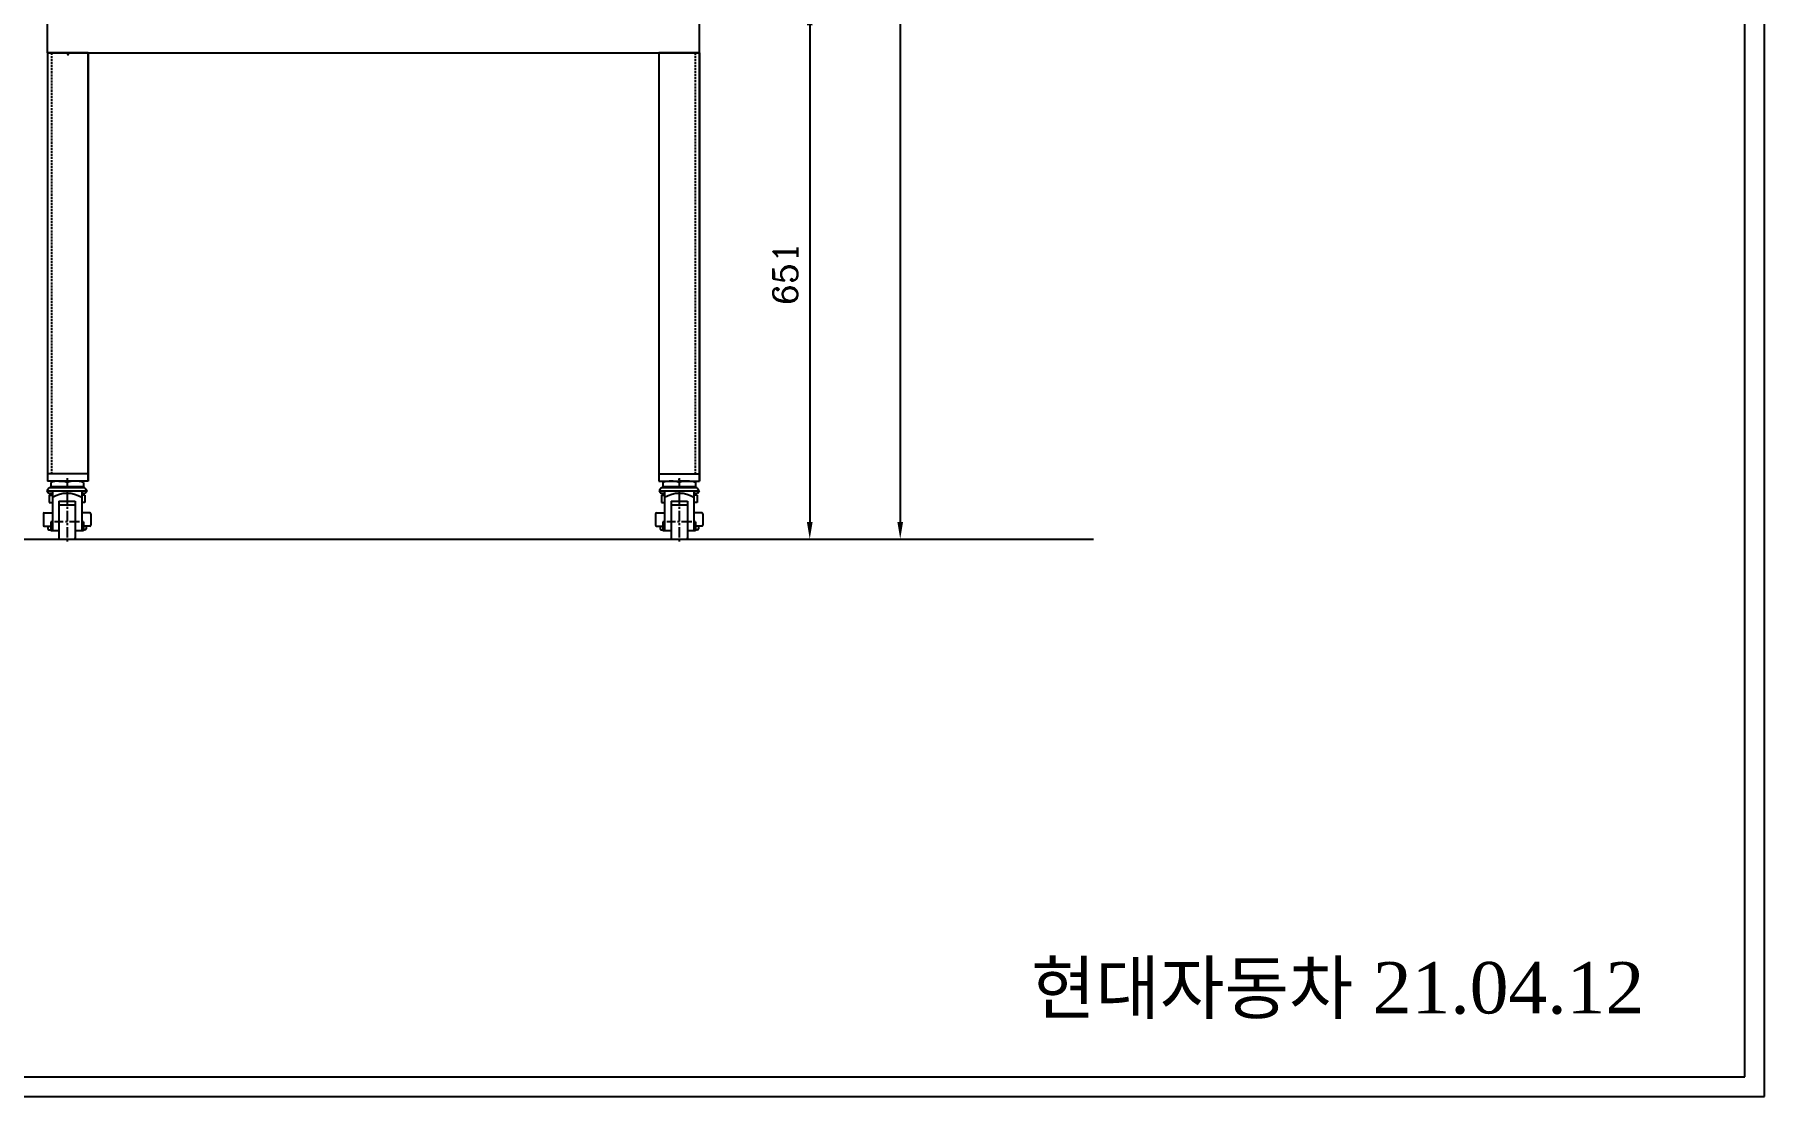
# Model space of a CAD drawing. Extents: x 109308 to 114204, y 60901 to 64142.
# Drawn here: x 111663 to 113785, y 60901 to 62203 of the extents above; entities that cross this region are included whole.
import ezdxf

# ---------------------------------------------------------------- set-up
doc = ezdxf.new("R2010")
doc.units = 0
doc.header["$LTSCALE"] = 10
doc.header["$MEASUREMENT"] = 0
doc.linetypes.add('CENTER', pattern=[2, 1.25, -0.25, 0.25, -0.25])
doc.linetypes.add('HIDDEN', pattern=[0.375, 0.25, -0.125])
doc.layers.get('0').update_dxf_attribs({"linetype": 'CONTINUOUS'})
doc.layers.get('DEFPOINTS').update_dxf_attribs({"linetype": 'CONTINUOUS'})
for name, color, linetype in [('BOM-UDEF', 3, 'CONTINUOUS'), ('FOOTMASTER', 3, 'CONTINUOUS'), ('HL', 2, 'HIDDEN')]:
    doc.layers.add(name, color=color, linetype=linetype)
doc.styles.add('RO', font='romans.shx')
doc.styles.get("Standard").update_dxf_attribs({"font": 'romanc.shx', "bigfont": 'whgtxt.shx'})
doc.dimstyles.new('삼한진공', dxfattribs={"dimscale": 0, "dimtxt": 2.5, "dimasz": 2.5, "dimexe": 1, "dimexo": 1, "dimgap": 1, "dimtad": 1, "dimtoh": 1, "dimdec": 4, "dimtxsty": 'RO', "dimcen": 0, "dimclrd": 2, "dimclre": 2, "dimclrt": 3, "dimazin": 3, "dimtp": 0.3, "dimtfac": 0.5, "dimtdec": 4, "dimtofl": 0, "dimtmove": 0, "dimatfit": 3, "dimtolj": 2})

# ---------------------------------------------------------------- blocks, each defined once
blk = doc.blocks.new('*D14')
at = {"color": 2}
for p, q in [((112494.1, 62235.4), (112629.2, 62235.4)), ((112614.2, 62214.4), (112614.2, 61605.4)), ((112479.1, 61584.4), (112629.2, 61584.4))]:
    blk.add_line(p, q, dxfattribs=at)
for points in [[(112610.7, 62214.4), (112617.7, 62214.4), (112614.2, 62235.4)], [(112610.7, 61605.4), (112617.7, 61605.4), (112614.2, 61584.4)]]:
    blk.add_solid(points, dxfattribs=at)
at = {"layer": 'DEFPOINTS', "color": 0}
for p in [(112479.1, 62235.4), (112464.1, 61584.4), (112614.2, 61584.4)]:
    blk.add_point(p, dxfattribs=at)
at = {"color": 3, "insert": (112584.2, 61909.9), "char_height": 30, "attachment_point": 5, "rotation": 90}
blk.add_mtext('\\A2;651', dxfattribs=at)
blk = doc.blocks.new('*D15')
at = {"color": 2}
for p, q in [((112519.1, 63135.4), (112740.2, 63135.4)), ((112725.2, 63114.4), (112725.2, 61605.4)), ((112629.2, 61584.4), (112740.2, 61584.4))]:
    blk.add_line(p, q, dxfattribs=at)
for points in [[(112721.7, 63114.4), (112728.7, 63114.4), (112725.2, 63135.4)], [(112721.7, 61605.4), (112728.7, 61605.4), (112725.2, 61584.4)]]:
    blk.add_solid(points, dxfattribs=at)
at = {"layer": 'DEFPOINTS', "color": 0}
for p in [(112504.1, 63135.4), (112614.2, 61584.4), (112725.2, 61584.4)]:
    blk.add_point(p, dxfattribs=at)
at = {"color": 3, "insert": (112695.2, 62359.9), "char_height": 30, "attachment_point": 5, "rotation": 90}
blk.add_mtext('\\A2;1551', dxfattribs=at)
blk = doc.blocks.new('A$C6CD6508B')
at = {"layer": 'FOOTMASTER'}
for p, q in [((7, 66.7), (4.4, 62.7)), ((51, 66.7), (7, 66.7)), ((9, 72.9), (9, 67.7)), ((49, 67.7), (9, 67.7)), ((19, 74.7), (29, 74.7)), ((39, 74.7), (29, 74.7)), ((49, 72.9), (49, 67.7)), ((51, 66.7), (53.6, 62.7)), ((4.4, 62.7), (6.8, 59.7)), ((4.4, 62.7), (53.6, 62.7)), ((11, 59.7), (6.8, 59.7)), ((7.1, 57.6), (11, 57.6)), ((7.1, 57.6), (7.1, 48.6)), ((7.1, 48.6), (11, 48.6)), ((11, 62.7), (11, 13.7)), ((19, 50.3), (19, 4.7)), ((19, 50.3), (39, 50.3)), ((20, 45.7), (38, 45.7)), ((39, 50.3), (39, 4.7)), ((47, 62.7), (47, 13.7)), ((51.2, 59.7), (47, 59.7)), ((50.9, 57.6), (47, 57.6)), ((50.9, 48.6), (47, 48.6)), ((50.9, 57.6), (50.9, 48.6)), ((53.6, 62.7), (51.2, 59.7)), ((0, 34.8), (0, 20.7)), ((1, 35.8), (11, 35.8)), ((9, 24.7), (9, 13.7)), ((11, 24.7), (9, 24.7)), ((57, 35.8), (47, 35.8)), ((49, 24.7), (47, 24.7)), ((49, 24.7), (49, 13.7)), ((58, 34.8), (58, 20.7)), ((1, 19.7), (9, 19.7)), ((5.5, 19.7), (5.5, 16.2)), ((6.5, 15.2), (9, 15.2)), ((11, 19.2), (9, 19.2)), ((19, 13.7), (9, 13.7)), ((20, 3.7), (38, 3.7)), ((49, 13.7), (39, 13.7)), ((49, 19.2), (47, 19.2)), ((57, 19.7), (49, 19.7)), ((51.5, 15.2), (49, 15.2)), ((52.5, 19.7), (52.5, 16.2))]:
    blk.add_line(p, q, dxfattribs=at)
at = {"layer": 'FOOTMASTER', "color": 1, "linetype": 'CENTER'}
for p, q in [((29, 78.3), (29, 0)), ((44.4, 24.7), (13.8, 24.7))]:
    blk.add_line(p, q, dxfattribs=at)
at = {"layer": 'FOOTMASTER'}
for centre, radius, start, end in [((19, 46.9), 27.9, 68.9746, 111.0254), ((39, 46.9), 27.9, 68.9746, 111.0254), ((29, 25.2), 34.5, 58.553, 121.447), ((20, 44.7), 1, 90, 180), ((38, 44.7), 1, 0, 90), ((1, 34.8), 1, 90, 180), ((57, 34.8), 1, 0, 90), ((1, 20.7), 1, 180, 270), ((6.5, 16.2), 1, 180, 270), ((20, 4.7), 1, 180, 270), ((38, 4.7), 1, 270, 0), ((51.5, 16.2), 1, 270, 0), ((57, 20.7), 1, 270, 0)]:
    blk.add_arc(centre, radius, start, end, dxfattribs=at)
blk = doc.blocks.new('HS_BOM', base_point=(7564.1, 11526.9))
at = {"layer": 'BOM-UDEF'}
blk.add_circle((7564.1, 11526.9), 0.25, dxfattribs=at)
blk = doc.blocks.new('33CSS')
for p, q in [((109308.2, 62660.7), (109308.2, 62710.7)), ((110108.2, 62660.7), (110108.2, 62710.7)), ((109309.2, 62660.7), (109308.2, 62660.7)), ((109308.2, 62660.7), (110108.2, 62660.7)), ((109308.2, 62660.7), (109308.2, 62135.7)), ((109308.2, 62660.7), (109308.2, 62135.7)), ((109358.2, 62660.7), (109308.2, 62660.7)), ((109308.2, 62660.7), (109308.2, 62135.7)), ((109358.2, 62660.7), (109358.2, 62135.7)), ((109358.2, 62135.7), (109358.2, 62660.7)), ((110058.2, 62660.7), (110058.2, 62135.7)), ((110108.2, 62660.7), (110058.2, 62660.7)), ((110058.2, 62660.7), (110058.2, 62135.7)), ((110107.2, 62660.7), (110108.2, 62660.7)), ((110108.2, 62660.7), (110108.2, 62135.7)), ((110108.2, 62135.7), (110108.2, 62660.7)), ((110108.2, 62135.7), (110108.2, 62660.7)), ((109358.2, 62144.7), (109308.2, 62144.7)), ((109358.2, 62135.7), (109308.2, 62135.7)), ((110058.2, 62144.7), (110108.2, 62144.7)), ((110058.2, 62135.7), (110108.2, 62135.7))]:
    blk.add_line(p, q)
at = {"layer": 'HL'}
for p, q in [((109313.2, 62660.7), (109313.2, 62144.7)), ((110103.2, 62144.7), (110103.2, 62660.7))]:
    blk.add_line(p, q, dxfattribs=at)
for p in [(109303.2, 62061), (110054.2, 62061)]:
    blk.add_blockref('A$C6CD6508B', p)
at = {"layer": 'BOM-UDEF'}
for p, rotation in [((109333.2, 62658.7), 270), ((110083.2, 62137.7), 90)]:
    blk.add_blockref('HS_BOM', p, dxfattribs=dict(at, rotation=rotation))

msp = doc.modelspace()

# ---------------------------------------------------------------- linework, layer by layer
msp.add_line((110228.701, 61584.402), (112962.305, 61584.402))
at = {"color": 21}
for points in [[(113785.27, 60901.072), (113785.27, 64028.644), (109308.238, 64028.644), (109308.238, 60901.072)], [(113761.456, 60924.886), (113761.456, 64004.83), (109332.052, 64004.83), (109332.052, 60924.886)]]:
    msp.add_lwpolyline(points, close=True, dxfattribs=at)

# ---------------------------------------------------------------- block references
msp.add_blockref('33CSS', (2370.936, -480.288))

# ---------------------------------------------------------------- texts
at = {"color": 0, "linetype": 'CONTINUOUS', "insert": (112885.755, 61065.77), "char_height": 63, "width": 1802.35929, "attachment_point": 1}
msp.add_mtext('{\\fBatang|b0|i0|c129|p18;\\C3;현대자동차 21.04.12}', dxfattribs=at)

# ---------------------------------------------------------------- dimensions: what is measured, and where the dimension line sits
for base, p1, p2, picture, middle in [((112725.157, 61584.402), (112504.139, 63135.402), (112614.163, 61584.402), '*D15', (112695.157, 62359.902)), ((112614.163, 61584.402), (112479.139, 62235.402), (112464.139, 61584.402), '*D14', (112584.163, 61909.902))]:
    dim = msp.add_linear_dim(base=base, p1=p1, p2=p2, angle=90, dimstyle='삼한진공', override={"dimscale": 15, "dimtxt": 2, "dimasz": 1.4, "dimtoh": 0, "dimdec": 2, "dimtxsty": 'STANDARD', "dimadec": 2, "dimazin": 2, "dimtdec": 2, "dimtofl": 1})
    dim.commit()
    dim.dimension.update_dxf_attribs({"geometry": picture, "text_midpoint": middle})

doc.saveas('drawing.dxf')
